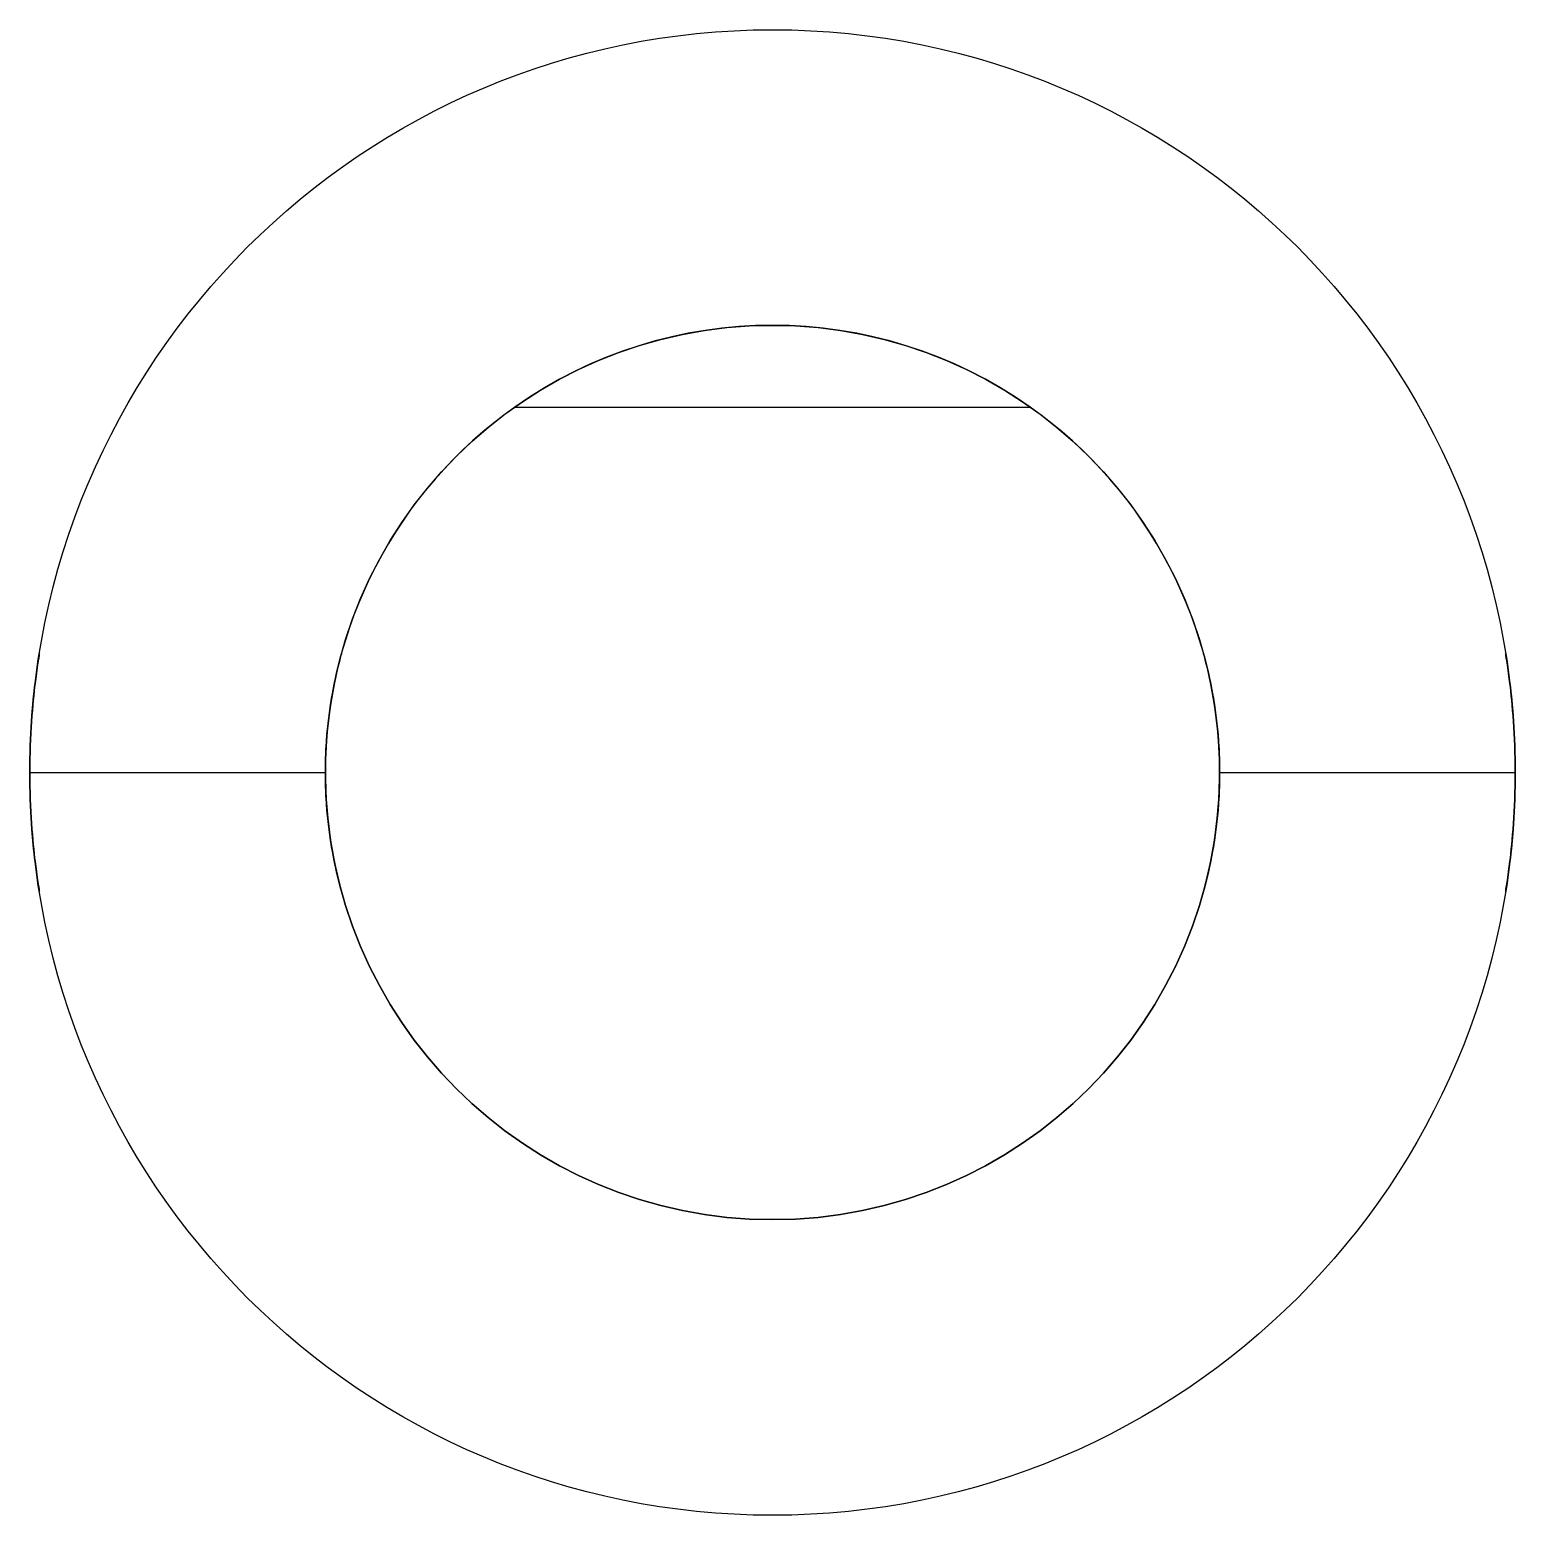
# Model space of a CAD drawing. Header units: millimetres. Extents: x -10 to 10, y -10 to 10.
import ezdxf

# ---------------------------------------------------------------- set-up
doc = ezdxf.new("R2010")
doc.units = ezdxf.units.MM
doc.layers.add('Part', color=7, linetype='CONTINUOUS')

msp = doc.modelspace()

# ---------------------------------------------------------------- linework, layer by layer
at = {"layer": 'Part'}
for p, q in [((-3.469, 4.92), (3.469, 4.92)), ((-3.469, 4.92), (3.469, 4.92)), ((-3.469, 4.92, 13), (3.469, 4.92, 13)), ((-3.469, 4.92), (-3.469, 4.92, 13)), ((-3.469, 4.92), (-3.469, 4.92, 13)), ((-3.469, 4.92, 13), (3.469, 4.92, 13)), ((3.469, 4.92), (3.469, 4.92, 13)), ((3.469, 4.92), (3.469, 4.92, 13)), ((-10, 0, 9.6), (-6.02, 0, 9.6)), ((-10, 0, 9.6), (-6.02, 0, 9.6)), ((-6.02, 0), (-6.02, 0, 6.4)), ((-6.02, 0, 9.6), (-6.02, 0, 13)), ((-6.02, 0), (-6.02, 0, 6.4)), ((-6.02, 0, 9.6), (-6.02, 0, 13)), ((6.02, 0, 9.6), (10, 0, 9.6)), ((6.02, 0, 9.6), (10, 0, 9.6)), ((6.02, 0), (6.02, 0, 6.4)), ((6.02, 0, 9.6), (6.02, 0, 13)), ((6.02, 0), (6.02, 0, 6.4)), ((6.02, 0, 9.6), (6.02, 0, 13)), ((6.02, 0, 13), (6.02, 0, 16)), ((6.02, 0, 13), (6.02, 0, 16)), ((10, 0, 9.6), (10, 0, 16)), ((10, 0), (10, 0, 6.4)), ((10, 0), (10, 0, 6.4)), ((10, 0, 9.6), (10, 0, 16)), ((0, -6.02), (0, -6.02, 13)), ((0, -6.02), (0, -6.02, 13))]:
    msp.add_line(p, q, dxfattribs=at)
for centre, radius in [((0, 0), 10), ((0, 0, 16), 10), ((0, 0), 10), ((0, 0, 16), 10), ((0, 0, 16), 6.02), ((0, 0, 16), 6.02)]:
    msp.add_circle(centre, radius, dxfattribs=at)
for centre, start, end in [((0, 0, 13), 54.813, 125.187), ((0, 0, 13), 54.813, 125.187), ((0, 0), 125.187, 180), ((0, 0), 125.187, 180), ((0, 0, 13), 125.187, 180), ((0, 0, 13), 125.187, 180), ((0, 0), 0, 54.813), ((0, 0, 13), 0, 54.813), ((0, 0), 0, 54.813), ((0, 0, 13), 0, 54.813), ((0, 0), 180, -90), ((0, 0), 180, -90), ((0, 0, 13), 180, -90), ((0, 0, 13), 180, -90), ((0, 0), -90, 0), ((0, 0), -90, 0), ((0, 0, 13), -90, 0), ((0, 0, 13), -90, 0)]:
    msp.add_arc(centre, 6.02, start, end, dxfattribs=at)
for points, knots in [([(-10, 0, 6.4), (-10.001, 0.494, 6.397), (-9.96, 0.937, 6.636), (-9.928, 1.2, 6.942), (-9.894, 1.472, 7.251), (-9.871, 1.6, 7.628), (-9.871, 1.6, 8), (-9.871, 1.6, 8.372), (-9.894, 1.472, 8.749), (-9.928, 1.2, 9.058), (-9.96, 0.937, 9.364), (-10.001, 0.494, 9.603), (-10, 0, 9.6)], [0, 0, 0, 0, 0.247825, 0.247825, 0.247825, 0.500043, 0.500043, 0.500043, 0.752262, 0.752262, 0.752262, 1, 1, 1, 1]), ([(-10, 0, 6.4), (-10.001, 0.494, 6.397), (-9.96, 0.937, 6.636), (-9.928, 1.2, 6.942), (-9.894, 1.472, 7.251), (-9.871, 1.6, 7.628), (-9.871, 1.6, 8), (-9.871, 1.6, 8.372), (-9.894, 1.472, 8.749), (-9.928, 1.2, 9.058), (-9.96, 0.937, 9.364), (-10.001, 0.494, 9.603), (-10, 0, 9.6)], [0, 0, 0, 0, 0.247825, 0.247825, 0.247825, 0.500043, 0.500043, 0.500043, 0.752262, 0.752262, 0.752262, 1, 1, 1, 1]), ([(-6.02, 0, 6.4), (-6.021, 0.474, 6.398), (-5.959, 0.902, 6.618), (-5.906, 1.166, 6.905), (-5.847, 1.46, 7.219), (-5.802, 1.6, 7.611), (-5.803, 1.6, 8), (-5.802, 1.6, 8.389), (-5.847, 1.46, 8.781), (-5.906, 1.166, 9.095), (-5.959, 0.902, 9.382), (-6.021, 0.474, 9.603), (-6.02, 0, 9.6)], [0, 0, 0, 0, 0.238282, 0.238282, 0.238282, 0.500033, 0.500033, 0.500033, 0.76179, 0.76179, 0.76179, 1, 1, 1, 1]), ([(-6.02, 0, 6.4), (-6.021, 0.474, 6.398), (-5.959, 0.902, 6.618), (-5.906, 1.166, 6.905), (-5.847, 1.46, 7.219), (-5.802, 1.6, 7.611), (-5.803, 1.6, 8), (-5.802, 1.6, 8.389), (-5.847, 1.46, 8.781), (-5.906, 1.166, 9.095), (-5.959, 0.902, 9.382), (-6.021, 0.474, 9.603), (-6.02, 0, 9.6)], [0, 0, 0, 0, 0.238282, 0.238282, 0.238282, 0.500033, 0.500033, 0.500033, 0.76179, 0.76179, 0.76179, 1, 1, 1, 1]), ([(6.02, 0, 6.4), (6.021, 0.474, 6.398), (5.959, 0.902, 6.618), (5.906, 1.166, 6.905), (5.847, 1.46, 7.219), (5.802, 1.6, 7.611), (5.803, 1.6, 8), (5.802, 1.6, 8.389), (5.847, 1.46, 8.781), (5.906, 1.166, 9.095), (5.959, 0.902, 9.382), (6.021, 0.474, 9.603), (6.02, 0, 9.6)], [0, 0, 0, 0, 0.238287, 0.238287, 0.238287, 0.50004, 0.50004, 0.50004, 0.761794, 0.761794, 0.761794, 1, 1, 1, 1]), ([(6.02, 0, 6.4), (6.021, 0.474, 6.398), (5.959, 0.902, 6.618), (5.906, 1.166, 6.905), (5.847, 1.46, 7.219), (5.802, 1.6, 7.611), (5.803, 1.6, 8), (5.802, 1.6, 8.389), (5.847, 1.46, 8.781), (5.906, 1.166, 9.095), (5.959, 0.902, 9.382), (6.021, 0.474, 9.603), (6.02, 0, 9.6)], [0, 0, 0, 0, 0.238287, 0.238287, 0.238287, 0.50004, 0.50004, 0.50004, 0.761794, 0.761794, 0.761794, 1, 1, 1, 1]), ([(10, 0, 6.4), (10.001, 0.494, 6.397), (9.96, 0.937, 6.636), (9.928, 1.2, 6.942), (9.894, 1.472, 7.251), (9.871, 1.6, 7.628), (9.871, 1.6, 8), (9.871, 1.6, 8.372), (9.894, 1.472, 8.749), (9.928, 1.2, 9.058), (9.96, 0.937, 9.364), (10.001, 0.494, 9.603), (10, 0, 9.6)], [0, 0, 0, 0, 0.247825, 0.247825, 0.247825, 0.500043, 0.500043, 0.500043, 0.752262, 0.752262, 0.752262, 1, 1, 1, 1]), ([(10, 0, 6.4), (10.001, 0.494, 6.397), (9.96, 0.937, 6.636), (9.928, 1.2, 6.942), (9.894, 1.472, 7.251), (9.871, 1.6, 7.628), (9.871, 1.6, 8), (9.871, 1.6, 8.372), (9.894, 1.472, 8.749), (9.928, 1.2, 9.058), (9.96, 0.937, 9.364), (10.001, 0.494, 9.603), (10, 0, 9.6)], [0, 0, 0, 0, 0.247825, 0.247825, 0.247825, 0.500043, 0.500043, 0.500043, 0.752262, 0.752262, 0.752262, 1, 1, 1, 1]), ([(-10, 0, 9.6), (-10.001, -0.494, 9.603), (-9.96, -0.937, 9.364), (-9.928, -1.2, 9.058), (-9.894, -1.472, 8.749), (-9.871, -1.6, 8.372), (-9.871, -1.6, 8), (-9.871, -1.6, 7.628), (-9.894, -1.472, 7.251), (-9.928, -1.2, 6.942), (-9.96, -0.937, 6.636), (-10.001, -0.494, 6.397), (-10, 0, 6.4)], [0, 0, 0, 0, 0.247831, 0.247831, 0.247831, 0.500041, 0.500041, 0.500041, 0.752263, 0.752263, 0.752263, 1, 1, 1, 1]), ([(-10, 0, 9.6), (-10.001, -0.494, 9.603), (-9.96, -0.937, 9.364), (-9.928, -1.2, 9.058), (-9.894, -1.472, 8.749), (-9.871, -1.6, 8.372), (-9.871, -1.6, 8), (-9.871, -1.6, 7.628), (-9.894, -1.472, 7.251), (-9.928, -1.2, 6.942), (-9.96, -0.937, 6.636), (-10.001, -0.494, 6.397), (-10, 0, 6.4)], [0, 0, 0, 0, 0.247831, 0.247831, 0.247831, 0.500041, 0.500041, 0.500041, 0.752263, 0.752263, 0.752263, 1, 1, 1, 1]), ([(-6.02, 0, 9.6), (-6.021, -0.474, 9.602), (-5.959, -0.902, 9.382), (-5.906, -1.166, 9.095), (-5.847, -1.46, 8.781), (-5.802, -1.6, 8.389), (-5.803, -1.6, 8), (-5.802, -1.6, 7.611), (-5.847, -1.46, 7.219), (-5.906, -1.166, 6.905), (-5.959, -0.902, 6.618), (-6.021, -0.474, 6.397), (-6.02, 0, 6.4)], [0, 0, 0, 0, 0.238285, 0.238285, 0.238285, 0.500031, 0.500031, 0.500031, 0.761794, 0.761794, 0.761794, 1, 1, 1, 1]), ([(-6.02, 0, 9.6), (-6.021, -0.474, 9.602), (-5.959, -0.902, 9.382), (-5.906, -1.166, 9.095), (-5.847, -1.46, 8.781), (-5.802, -1.6, 8.389), (-5.803, -1.6, 8), (-5.802, -1.6, 7.611), (-5.847, -1.46, 7.219), (-5.906, -1.166, 6.905), (-5.959, -0.902, 6.618), (-6.021, -0.474, 6.397), (-6.02, 0, 6.4)], [0, 0, 0, 0, 0.238285, 0.238285, 0.238285, 0.500031, 0.500031, 0.500031, 0.761794, 0.761794, 0.761794, 1, 1, 1, 1]), ([(6.02, 0, 9.6), (6.021, -0.474, 9.602), (5.959, -0.902, 9.382), (5.906, -1.166, 9.095), (5.847, -1.46, 8.781), (5.802, -1.6, 8.389), (5.803, -1.6, 8), (5.802, -1.6, 7.611), (5.847, -1.46, 7.219), (5.906, -1.166, 6.905), (5.959, -0.902, 6.618), (6.021, -0.474, 6.397), (6.02, 0, 6.4)], [0, 0, 0, 0, 0.238285, 0.238285, 0.238285, 0.500031, 0.500031, 0.500031, 0.761794, 0.761794, 0.761794, 1, 1, 1, 1]), ([(6.02, 0, 9.6), (6.021, -0.474, 9.602), (5.959, -0.902, 9.382), (5.906, -1.166, 9.095), (5.847, -1.46, 8.781), (5.802, -1.6, 8.389), (5.803, -1.6, 8), (5.802, -1.6, 7.611), (5.847, -1.46, 7.219), (5.906, -1.166, 6.905), (5.959, -0.902, 6.618), (6.021, -0.474, 6.397), (6.02, 0, 6.4)], [0, 0, 0, 0, 0.238285, 0.238285, 0.238285, 0.500031, 0.500031, 0.500031, 0.761794, 0.761794, 0.761794, 1, 1, 1, 1]), ([(10, 0, 9.6), (10.001, -0.494, 9.603), (9.96, -0.937, 9.364), (9.928, -1.2, 9.058), (9.894, -1.472, 8.749), (9.871, -1.6, 8.372), (9.871, -1.6, 8), (9.871, -1.6, 7.628), (9.894, -1.472, 7.251), (9.928, -1.2, 6.942), (9.96, -0.937, 6.636), (10.001, -0.494, 6.397), (10, 0, 6.4)], [0, 0, 0, 0, 0.247831, 0.247831, 0.247831, 0.500041, 0.500041, 0.500041, 0.752263, 0.752263, 0.752263, 1, 1, 1, 1]), ([(10, 0, 9.6), (10.001, -0.494, 9.603), (9.96, -0.937, 9.364), (9.928, -1.2, 9.058), (9.894, -1.472, 8.749), (9.871, -1.6, 8.372), (9.871, -1.6, 8), (9.871, -1.6, 7.628), (9.894, -1.472, 7.251), (9.928, -1.2, 6.942), (9.96, -0.937, 6.636), (10.001, -0.494, 6.397), (10, 0, 6.4)], [0, 0, 0, 0, 0.247831, 0.247831, 0.247831, 0.500041, 0.500041, 0.500041, 0.752263, 0.752263, 0.752263, 1, 1, 1, 1])]:
    msp.add_open_spline(points, degree=3, knots=knots, dxfattribs=at)

doc.saveas('drawing.dxf')
